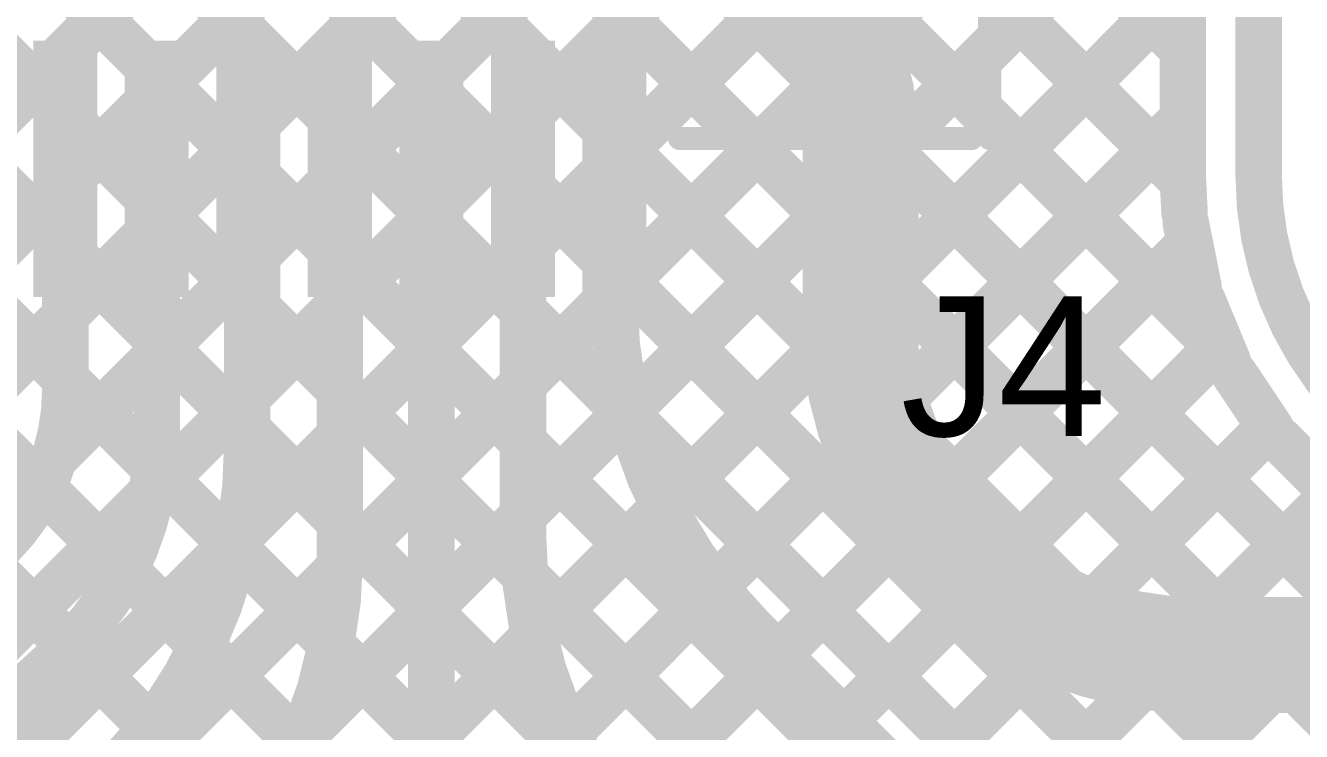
# Model space of a CAD drawing. Header units: inches. Extents: x 3 to 457, y -41 to 239.
# Drawn here: x 114.78 to 121.75, y 160.31 to 164.16 of the extents above; entities that cross this region are included whole.
import ezdxf

# ---------------------------------------------------------------- set-up
doc = ezdxf.new("R2010")
doc.units = ezdxf.units.IN
for name, color, linetype in [('Board Outline', 216, 'Continuous'), ('Bottom Layer', 5, 'Continuous'), ('Fabrication', 76, 'Continuous'), ('Top Layer', 1, 'Continuous'), ('Top Overlay', 2, 'Continuous'), ('Top Paste', 8, 'Continuous'), ('Top Solder', 216, 'Continuous')]:
    doc.layers.add(name, color=color, linetype=linetype)
doc.styles.add('Arial', font='', dxfattribs={"height": 0.2})
doc.styles.get('Arial').set_extended_font_data('Arial')

# ---------------------------------------------------------------- blocks, each defined once
blk = doc.blocks.new('8_01A0_015200_19')
at = {"layer": 'Top Layer'}
for points in [[(-3.62497624, 2.1901912), (-3.37496404, 2.1901912), (-3.37496404, 0.8901938), (-3.62497624, 0.8901938)], [(-3.1249747, 2.1901912), (-2.8749625, 2.1901912), (-2.8749625, 0.8901938), (-3.1249747, 0.8901938)], [(-2.6249757, 2.1901912), (-2.3749635, 2.1901912), (-2.3749635, 0.8901938), (-2.6249757, 0.8901938)], [(-2.12497416, 2.1901912), (-1.87496196, 2.1901912), (-1.87496196, 0.8901938), (-2.12497416, 0.8901938)], [(-1.62497516, 2.1901912), (-1.37496296, 2.1901912), (-1.37496296, 0.8901938), (-1.62497516, 0.8901938)], [(-1.12497616, 2.1901912), (-0.87496396, 2.1901912), (-0.87496396, 0.8901938), (-1.12497616, 0.8901938)], [(-0.6249746199999999, 2.1901912), (-0.37496242, 2.1901912), (-0.37496242, 0.8901938), (-0.6249746199999999, 0.8901938)]]:
    blk.add_hatch(color=1, dxfattribs=at).paths.add_polyline_path(points)
at = {"layer": 'Top Paste'}
for points in [[(-3.62497624, 2.1901912), (-3.37496404, 2.1901912), (-3.37496404, 0.8901938), (-3.62497624, 0.8901938)], [(-3.1249747, 2.1901912), (-2.8749625, 2.1901912), (-2.8749625, 0.8901938), (-3.1249747, 0.8901938)], [(-2.6249757, 2.1901912), (-2.3749635, 2.1901912), (-2.3749635, 0.8901938), (-2.6249757, 0.8901938)], [(-2.12497416, 2.1901912), (-1.87496196, 2.1901912), (-1.87496196, 0.8901938), (-2.12497416, 0.8901938)], [(-1.62497516, 2.1901912), (-1.37496296, 2.1901912), (-1.37496296, 0.8901938), (-1.62497516, 0.8901938)], [(-1.12497616, 2.1901912), (-0.87496396, 2.1901912), (-0.87496396, 0.8901938), (-1.12497616, 0.8901938)], [(-0.6249746199999999, 2.1901912), (-0.37496242, 2.1901912), (-0.37496242, 0.8901938), (-0.6249746199999999, 0.8901938)]]:
    blk.add_hatch(color=8, dxfattribs=at).paths.add_polyline_path(points)
at = {"layer": 'Top Solder'}
for points in [[(-3.67498884, 2.2402038), (-3.32495144, 2.2402038), (-3.32495144, 0.8401812000000001), (-3.67498884, 0.8401812000000001)], [(-3.1749873, 2.2402038), (-2.8249499, 2.2402038), (-2.8249499, 0.8401812000000001), (-3.1749873, 0.8401812000000001)], [(-2.6749883, 2.2402038), (-2.3249509, 2.2402038), (-2.3249509, 0.8401812000000001), (-2.6749883, 0.8401812000000001)], [(-2.17498676, 2.2402038), (-1.82494936, 2.2402038), (-1.82494936, 0.8401812000000001), (-2.17498676, 0.8401812000000001)], [(-1.67498776, 2.2402038), (-1.32495036, 2.2402038), (-1.32495036, 0.8401812000000001), (-1.67498776, 0.8401812000000001)], [(-1.17498876, 2.2402038), (-0.8249513599999999, 2.2402038), (-0.8249513599999999, 0.8401812000000001), (-1.17498876, 0.8401812000000001)], [(-0.6749872199999999, 2.2402038), (-0.32494982, 2.2402038), (-0.32494982, 0.8401812000000001), (-0.6749872199999999, 0.8401812000000001)]]:
    blk.add_hatch(color=216, dxfattribs=at).paths.add_polyline_path(points)
at = {"layer": 'Top Overlay', "const_width": 0.127}
for points in [[(-5.550065099999999, 1.3749909), (-5.550065099999999, 0.1148969)], [(-3.8560883, 1.3749909), (-5.450039899999999, 1.3749909)]]:
    blk.add_lwpolyline(points, dxfattribs=at)
at = {"layer": 'Top Overlay', "const_width": 0.0635}
for points in [[(-5.581815099999999, 1.3749909, 1), (-5.5183151, 1.3749909, 1)], [(-5.4817899, 1.3749909, 1), (-5.4182899, 1.3749909, 1)], [(-3.887838299999999, 1.3749909, 1), (-3.8243383, 1.3749909, 1)]]:
    blk.add_lwpolyline(points, format="xyb", close=True, dxfattribs=at)

msp = doc.modelspace()

# ---------------------------------------------------------------- linework, layer by layer
at = {"layer": 'Board Outline', "const_width": 0.127}
msp.add_lwpolyline([(121.51861396, 163.34146148), (121.51861396, 168.5543873)], dxfattribs=at)
at = {"layer": 'Board Outline', "const_width": 0.0635}
msp.add_lwpolyline([(121.48686396, 163.34146148, 1), (121.55036396, 163.34146148, 1)], format="xyb", close=True, dxfattribs=at)
msp.add_lwpolyline([(121.48686396, 163.34146148, 1), (121.55036396, 163.34146148, 1)], format="xyb", close=True, dxfattribs=at)
at = {"layer": 'Board Outline', "const_width": 0.127}
msp.add_lwpolyline([(123.33508734, 161.5249881, -0.4142135623828077), (121.51861396, 163.34146148)], format="xyb", dxfattribs=at)
at = {"layer": 'Bottom Layer', "const_width": 0.254}
for points in [[(106.68790448, 155.702), (119.12594412, 168.14003964)], [(107.4063257, 155.702), (119.8443628, 168.1400371)], [(108.12474692, 155.702), (120.56278402, 168.1400371)], [(108.37509694, 168.1400498), (120.81314674, 155.702)], [(109.09351816, 168.1400498), (126.45021192, 150.78335604)], [(109.81194192, 168.14004726), (126.45021192, 151.50177726)], [(110.53036314, 168.14004726), (121.5954642, 157.0749462)], [(111.24878436, 168.14004726), (121.91198884, 157.47684278)], [(111.96720812, 168.14004472), (122.56006476, 157.54718808)], [(112.68562934, 168.14004472), (123.27848598, 157.54718808)], [(113.40405056, 168.14004472), (123.9969072, 157.54718808)], [(114.12247178, 168.14004472), (124.71532842, 157.54718808)], [(114.84089554, 168.14004218), (125.43374964, 157.54718808)], [(115.55931676, 168.14004218), (121.33441062, 162.36494832)], [(116.27773798, 168.14004218), (121.1051807, 163.31259946)], [(116.9961592, 168.14004218), (121.10426376, 164.03193762)], [(121.10426376, 163.34146148), (121.10426376, 168.1400371)], [(108.84316814, 155.702), (121.10426376, 167.96309562)], [(107.89503948, 167.90168604), (120.09472552, 155.702)], [(109.56158936, 155.702), (121.10426376, 167.2446744)], [(107.89503948, 167.18326482), (119.3763043, 155.702)], [(110.28001058, 155.702), (121.10426376, 166.52625318)], [(110.9984318, 155.702), (121.10426376, 165.80783196)], [(111.71685302, 155.702), (121.10426376, 165.08941074)], [(112.43527424, 155.702), (121.10426376, 164.37098952)], [(113.15369546, 155.702), (121.10426376, 163.6525683)], [(121.1047616, 163.32113386), (121.11350682, 163.14309002)], [(121.12096934, 163.08258214), (121.19043834, 162.7333296)], [(113.87211668, 155.702), (121.1428235, 162.97270682)], [(113.87211668, 155.702), (121.1428235, 162.97270682)], [(121.2140197, 162.65559544), (121.35028816, 162.32661718)], [(114.5905379, 155.702), (121.31070734, 162.42216944)], [(121.38857866, 162.25497902), (121.58641164, 161.95890138)], [(115.30895912, 155.702), (121.5781795, 161.97122038)], [(121.63794316, 161.89611004), (121.8897359, 161.6443173)], [(116.02738034, 155.702), (121.93534668, 161.60996634)], [(116.74580156, 155.702), (122.37696886, 161.3331673)]]:
    msp.add_lwpolyline(points, dxfattribs=at)
at = {"layer": 'Bottom Layer', "const_width": 0.127}
for points in [[(121.04076376, 164.03193762, 1), (121.16776376, 164.03193762, 1)], [(121.04076376, 163.6525683, 1), (121.16776376, 163.6525683, 1)], [(121.04076376, 163.34146148, 1), (121.16776376, 163.34146148, 1)], [(121.0412616, 163.32113386, 1), (121.1682616, 163.32113386, 1)], [(121.0416807, 163.31259946, 1), (121.1686807, 163.31259946, 1)], [(121.05000682, 163.14309002, 1), (121.17700682, 163.14309002, 1)], [(121.05746934, 163.08258214, 1), (121.18446934, 163.08258214, 1)], [(121.0793235, 162.97270682, 1), (121.2063235, 162.97270682, 1)], [(121.0793235, 162.97270682, 1), (121.2063235, 162.97270682, 1)], [(121.12693834, 162.7333296, 1), (121.25393834, 162.7333296, 1)], [(121.1505197, 162.65559544, 1), (121.2775197, 162.65559544, 1)], [(121.24720734, 162.42216944, 1), (121.37420734, 162.42216944, 1)], [(121.27091062, 162.36494832, 1), (121.39791062, 162.36494832, 1)], [(121.28678816, 162.32661718, 1), (121.41378816, 162.32661718, 1)], [(121.32507866, 162.25497902, 1), (121.45207866, 162.25497902, 1)], [(121.5146795, 161.97122038, 1), (121.6416795, 161.97122038, 1)], [(121.52291164, 161.95890138, 1), (121.64991164, 161.95890138, 1)], [(121.57444316, 161.89611004, 1), (121.70144316, 161.89611004, 1)]]:
    msp.add_lwpolyline(points, format="xyb", close=True, dxfattribs=at)
at = {"layer": 'Fabrication', "const_width": 0.254}
msp.add_lwpolyline([(121.51861396, 163.34146148), (121.51861396, 168.5543873)], dxfattribs=at)
at = {"layer": 'Fabrication', "const_width": 0.127}
msp.add_lwpolyline([(121.45511396, 163.34146148, 1), (121.58211396, 163.34146148, 1)], format="xyb", close=True, dxfattribs=at)
msp.add_lwpolyline([(121.45511396, 163.34146148, 1), (121.58211396, 163.34146148, 1)], format="xyb", close=True, dxfattribs=at)
at = {"layer": 'Fabrication', "const_width": 0.254}
msp.add_lwpolyline([(123.33508734, 161.5249881, -0.4142135623828077), (121.51861396, 163.34146148)], format="xyb", dxfattribs=at)
at = {"layer": 'Top Layer'}
for points, const_width in [([(118.06337576, 164.81492056, -0.4142135623730951), (119.34470162, 163.5335947)], 0.635), ([(118.74352426, 160.87437218, -0.198912367379658), (117.99957604, 162.67042396)], 0.254), ([(121.17126388, 160.72462394, -0.3824055760780046), (119.34470162, 162.36086654)], 0.635), ([(114.99983604, 162.17383364, -0.198912367379658), (114.64663888, 161.3211404)], 0.254), ([(115.49970804, 161.90905642, -0.1988155926186259), (115.03534778, 160.78740004)], 0.254), ([(115.99359072, 161.86303924, -0.1989272276642331), (115.2598025, 160.08958076)], 0.254), ([(118.24365226, 159.58871054, -0.198912367379658), (117.49970404, 161.38476232)], 0.254), ([(116.49970604, 161.2702388, -0.198912367379658), (115.75575782, 159.47418702)], 0.254), ([(114.91864748, 160.67070228, -0.1989129551222861), (113.3302661, 160.0127737)], 0.254)]:
    msp.add_lwpolyline(points, format="xyb", dxfattribs=dict(at, const_width=const_width))
for points, const_width in [([(119.34470162, 162.36086908), (119.34470162, 163.5335947)], 0.635), ([(114.99983604, 162.17383364), (114.99983604, 163.3806105)], 0.254), ([(115.49970804, 161.90905642), (115.49970804, 163.3806105)], 0.254), ([(115.99359072, 161.86304178), (115.99359072, 163.37462118)], 0.254), ([(116.49970604, 161.2702388), (116.49970604, 163.3806105)], 0.254), ([(116.99957804, 159.16794938), (116.99957804, 163.3806105)], 0.254), ([(117.49970404, 161.38476232), (117.49970404, 163.3806105)], 0.254), ([(117.99957604, 162.67042396), (117.99957604, 163.3806105)], 0.254), ([(121.17126388, 160.72462648), (123.64102526, 160.72462648)], 0.635), ([(118.74352426, 160.87437218), (120.5489588, 159.06893764)], 0.254), ([(114.91864748, 160.67070228), (115.03534778, 160.78740004)], 0.254)]:
    msp.add_lwpolyline(points, dxfattribs=dict(at, const_width=const_width))
for points, const_width in [([(119.18595162, 163.5335947, 1), (119.50345162, 163.5335947, 1)], 0.3175), ([(119.18595162, 163.5335947, 1), (119.50345162, 163.5335947, 1)], 0.3175), ([(114.93633604, 163.3806105, 1), (115.06333604, 163.3806105, 1)], 0.127), ([(115.43620804, 163.3806105, 1), (115.56320804, 163.3806105, 1)], 0.127), ([(115.93009072, 163.37462118, 1), (116.05709072, 163.37462118, 1)], 0.127), ([(116.43620604, 163.3806105, 1), (116.56320604, 163.3806105, 1)], 0.127), ([(116.93607804, 163.3806105, 1), (117.06307804, 163.3806105, 1)], 0.127), ([(117.43620404, 163.3806105, 1), (117.56320404, 163.3806105, 1)], 0.127), ([(117.93607604, 163.3806105, 1), (118.06307604, 163.3806105, 1)], 0.127), ([(117.93607604, 162.67042396, 1), (118.06307604, 162.67042396, 1)], 0.127), ([(117.93607604, 162.67042396, 1), (118.06307604, 162.67042396, 1)], 0.127), ([(119.18595162, 162.36086908, 1), (119.50345162, 162.36086908, 1)], 0.3175), ([(119.18595162, 162.36086654, 1), (119.50345162, 162.36086654, 1)], 0.3175), ([(114.93633604, 162.17383364, 1), (115.06333604, 162.17383364, 1)], 0.127), ([(114.93633604, 162.17383364, 1), (115.06333604, 162.17383364, 1)], 0.127), ([(115.43620804, 161.90905642, 1), (115.56320804, 161.90905642, 1)], 0.127), ([(115.43620804, 161.90905642, 1), (115.56320804, 161.90905642, 1)], 0.127), ([(115.93009072, 161.86304178, 1), (116.05709072, 161.86304178, 1)], 0.127), ([(115.93009072, 161.86303924, 1), (116.05709072, 161.86303924, 1)], 0.127), ([(117.43620404, 161.38476232, 1), (117.56320404, 161.38476232, 1)], 0.127), ([(117.43620404, 161.38476232, 1), (117.56320404, 161.38476232, 1)], 0.127), ([(116.43620604, 161.2702388, 1), (116.56320604, 161.2702388, 1)], 0.127), ([(116.43620604, 161.2702388, 1), (116.56320604, 161.2702388, 1)], 0.127), ([(121.01251388, 160.72462648, 1), (121.33001388, 160.72462648, 1)], 0.3175), ([(121.01251388, 160.72462394, 1), (121.33001388, 160.72462394, 1)], 0.3175), ([(118.68002426, 160.87437218, 1), (118.80702426, 160.87437218, 1)], 0.127), ([(118.68002426, 160.87437218, 1), (118.80702426, 160.87437218, 1)], 0.127), ([(114.97184778, 160.78740004, 1), (115.09884778, 160.78740004, 1)], 0.127), ([(114.97184778, 160.78740004, 1), (115.09884778, 160.78740004, 1)], 0.127), ([(114.85514748, 160.67070228, 1), (114.98214748, 160.67070228, 1)], 0.127), ([(114.85514748, 160.67070228, 1), (114.98214748, 160.67070228, 1)], 0.127)]:
    msp.add_lwpolyline(points, format="xyb", close=True, dxfattribs=dict(at, const_width=const_width))

# ---------------------------------------------------------------- block references
at = {"rotation": 180}
msp.add_blockref('8_01A0_015200_19', (114.4996059, 164.920803), dxfattribs=at)

# ---------------------------------------------------------------- texts
at = {"layer": 'Top Overlay', "style": 'Arial'}
msp.add_text('J4', height=0.7619999999999999, dxfattribs=at).set_placement((119.56255742, 161.92113158))

doc.saveas('drawing.dxf')
